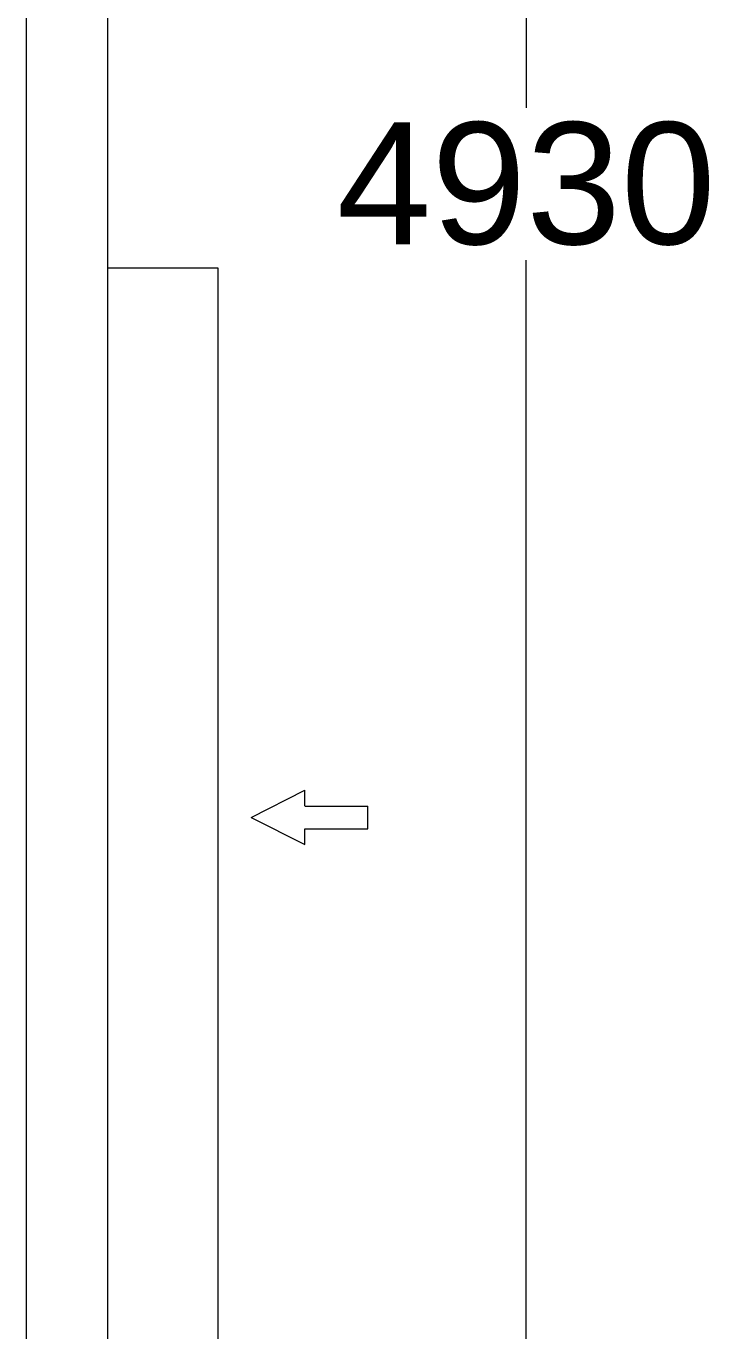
# Model space of a CAD drawing. Header units: millimetres. Extents: x 2 to 805233, y 2 to 613512.
# Drawn here: x 188471 to 212003, y 430408 to 475270 of the extents above; entities that cross this region are included whole.
import ezdxf

# ---------------------------------------------------------------- set-up
doc = ezdxf.new("R2010")
doc.units = ezdxf.units.MM
doc.header["$LTSCALE"] = 25.4
doc.layers.get('Defpoints').update_dxf_attribs({"lineweight": 5})
doc.styles.add('Roman', font='arial.ttf')
doc.styles.get("Standard").update_dxf_attribs({"font": 'arial.ttf'})
doc.dimstyles.new('ISO-25', dxfattribs={"dimscale": 30, "dimtxt": 38.1, "dimasz": 38.1, "dimexe": 50.8, "dimexo": 50.8, "dimgap": 15.875, "dimtad": 1, "dimtih": 1, "dimtoh": 1, "dimdec": 1, "dimlfac": 0.03937, "dimdsep": 46, "dimtxsty": 'Standard', "dimcen": 63.5, "dimclrd": 7, "dimclre": 7, "dimclrt": 7, "dimadec": 0, "dimazin": 0, "dimtfac": 1, "dimtdec": 1, "dimtmove": 0, "dimatfit": 3, "dimfxl": 25.4, "dimlwd": 5, "dimlwe": 5, "dimarcsym": 0})

# ---------------------------------------------------------------- blocks, each defined once
blk = doc.blocks.new('*D26')
at = {"color": 7, "linetype": 'Continuous', "lineweight": 5, "transparency": 16777216}
for p, q in [((191583, 543502), (207180, 543502)), ((205656, 542359), (205656, 472455)), ((205656, 419423), (205656, 467220)), ((200974, 418280), (207180, 418280))]:
    blk.add_line(p, q, dxfattribs=at)
at = {"color": 7, "transparency": 16777216}
for points in [[(205466, 542359), (205847, 542359), (205656, 543502)], [(205466, 419423), (205847, 419423), (205656, 418280)]]:
    blk.add_solid(points, dxfattribs=at)
at = {"layer": 'Defpoints', "color": 0, "transparency": 16777216}
for p in [(190059, 543502), (205656, 543502), (199450, 418280)]:
    blk.add_point(p, dxfattribs=at)
at = {"color": 7, "lineweight": 5, "transparency": 16777216, "insert": (205656, 469837), "char_height": 4191, "attachment_point": 5, "style": 'Roman'}
blk.add_mtext('4930', dxfattribs=at)

msp = doc.modelspace()

# ---------------------------------------------------------------- linework, layer by layer
at = {"color": 7, "lineweight": 5}
for p, q in [((188471.15, 494479.92), (188471.15, 418279.92)), ((191265.15, 494479.92), (191265.15, 418279.92)), ((195075.15, 466946.32), (191265.15, 466946.32)), ((195075.15, 422242.32), (195075.15, 466946.32)), ((198051.54, 448457.15), (198051.54, 448995.34)), ((198051.54, 448451.91), (200215.66, 448451.91)), ((200215.66, 447668.22), (200215.66, 448451.91)), ((198051.54, 447135.27), (198051.54, 447673.46)), ((198051.54, 447668.22), (200215.66, 447668.22))]:
    msp.add_line(p, q, dxfattribs=at)
at = {"color": 7, "linetype": 'Continuous', "lineweight": 5, "ltscale": 15}
for q in [(198051.54, 448995.34), (198051.54, 447135.27)]:
    msp.add_line((196207.49, 448065.3), q, dxfattribs=at)

# ---------------------------------------------------------------- dimensions: what is measured, and where the dimension line sits
at = {"color": 7, "lineweight": 5}
dim = msp.add_linear_dim(base=(205656.43, 543501.92), p1=(199449.8, 418279.92), p2=(190058.65, 543501.92), angle=90, dimstyle='ISO-25', override={"dimscale": 30, "dimtxt": 139.7, "dimpost": '\\X', "dimtxsty": 'Roman', "dimtmove": 1}, dxfattribs=at)
dim.commit()
dim.dimension.update_dxf_attribs({"geometry": '*D26', "text_midpoint": (205656.43, 469837.34), "dimtype": 160})

doc.saveas('drawing.dxf')
